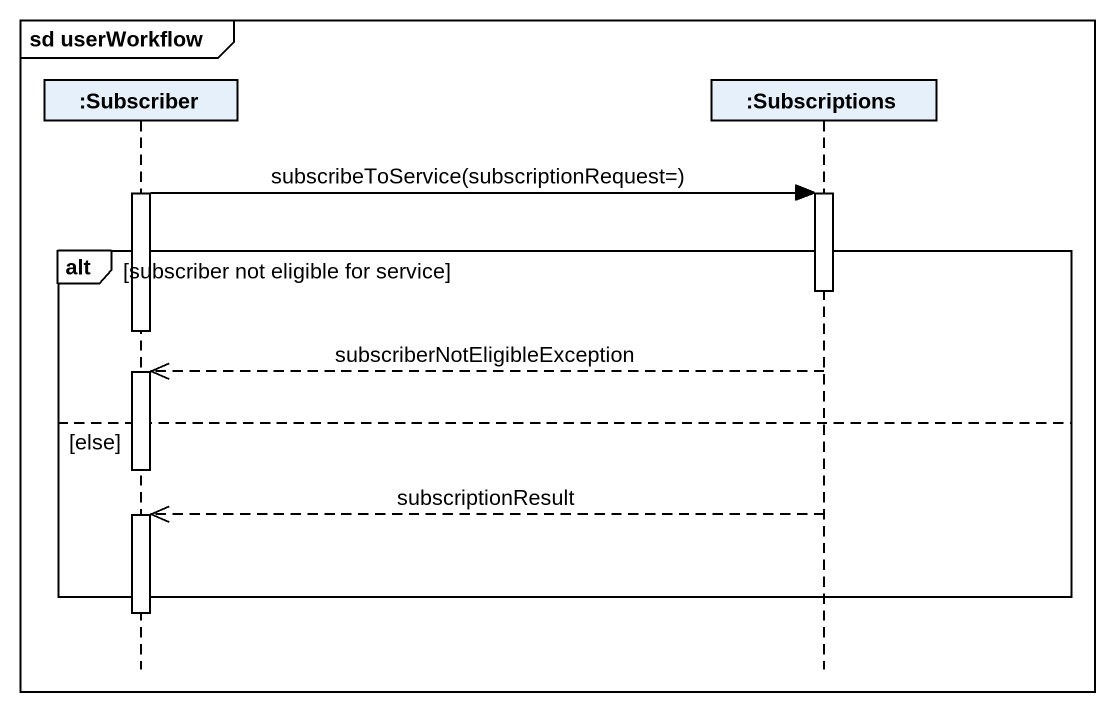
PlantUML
@startuml
mainframe sd userWorkflow
hide footbox
participant ":Subscriber" as Subscriber
participant ":Subscriptions" as Subscriptions

activate Subscriber
Subscriber -> Subscriptions : subscribeToService(subscriptionRequest=)
activate Subscriptions
alt subscriber not eligible for service
  deactivate Subscriptions
  deactivate Subscriber
  Subscriptions -->> Subscriber : subscriberNotEligibleException
  activate Subscriber
else else
  deactivate Subscriber
  Subscriptions -->> Subscriber : subscriptionResult
  activate Subscriber
end
deactivate Subscriber
@enduml
